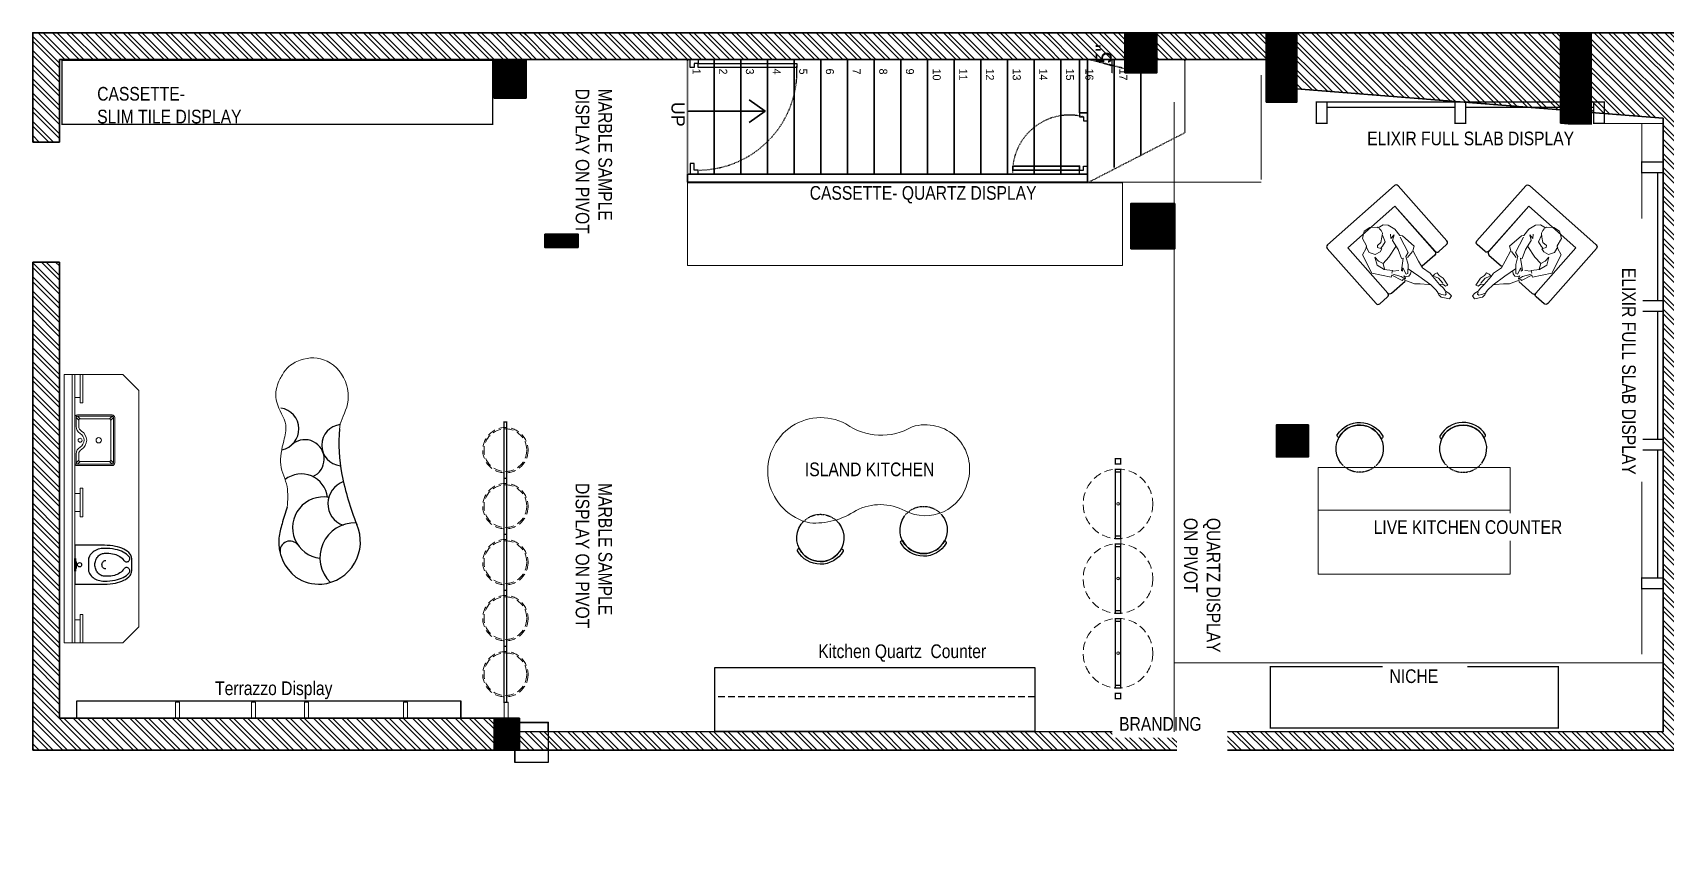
# Model space of a CAD drawing. Header units: inches. Extents: x -109431 to 29005, y -34715 to -1756.
# Drawn here: x -54843 to -54230, y -11652 to -11342 of the extents above; entities that cross this region are included whole.
import ezdxf

# ---------------------------------------------------------------- set-up
doc = ezdxf.new("R2010")
doc.units = ezdxf.units.IN
doc.header["$LTSCALE"] = 0.05
doc.header["$MEASUREMENT"] = 0
doc.header["$PDMODE"] = 3
doc.header["$PDSIZE"] = -4
for name, pattern in [('A2-XREF-115_FURN$0$HIDDEN', [0.375, 0.25, -0.125]), ('ACAD_ISO03W100', [30, 12, -18]), ('DASHED2', [0.375, 0.25, -0.125])]:
    doc.linetypes.add(name, pattern=pattern)
doc.layers.get('Defpoints').update_dxf_attribs({"linetype": 'DASHED2'})
for name, color, linetype, lineweight in [('A-PEOPLE', 12, 'Continuous', 20), ('FURNITURE', 1, 'Continuous', 18), ('hatch', 7, 'Continuous', 25), ('WALL', 7, 'Continuous', 35)]:
    doc.layers.add(name, color=color, linetype=linetype, lineweight=lineweight)
for name, color, linetype in [('Column', 6, 'Continuous'), ('Dim', 4, 'Continuous'), ('Door', 3, 'Continuous'), ('Furniture text & dimension', 7, 'Continuous'), ('T-furniture', 7, 'Continuous'), ('text', 4, 'Continuous')]:
    doc.layers.add(name, color=color, linetype=linetype)
doc.styles.add('4MMOF3-8', font='ARIALN.TTF', dxfattribs={"height": 5.12})
doc.styles.get("Standard").update_dxf_attribs({"font": 'stylu.ttf', "height": 6})
doc.dimstyles.new('STANDARD$0', dxfattribs={"dimscale": 0, "dimtxt": 4, "dimasz": 0.5, "dimexe": 0, "dimexo": 0, "dimgap": 0, "dimtad": 0, "dimzin": 0, "dimdsep": 46, "dimlunit": 4, "dimtxsty": 'Standard', "dimblk": 'ARCHTICK', "dimcen": 0.09375, "dimclrd": 256, "dimclre": 8, "dimclrt": 7, "dimadec": 0, "dimazin": 0, "dimtfac": 1, "dimtofl": 0, "dimtmove": 1, "dimatfit": 3, "dimldrblk": 'OBLIQUE', "dimfxl": 0.1875, "dimtolj": 1, "dimtzin": 0, "dimlwd": -1, "dimlwe": -1, "dimarcsym": 0})
pattern_1 = [(315, (-50452.6624, 72921.7834), (2.65165043, 2.65165043), []), (315, (-50452.6624, 72920.0157), (2.65165043, 2.65165043), [])]
pattern_2 = [(315, (-50452.66244, 72921.78345), (0.08838834765, 0.08838834765), [])]

# ---------------------------------------------------------------- blocks, each defined once
blk = doc.blocks.new('_ArchTick')
at = {"color": 0, "const_width": 0.15}
blk.add_lwpolyline([(-0.5, -0.5), (0.5, 0.5)], dxfattribs=at)
blk = doc.blocks.new('*D279')
at = {"layer": 'Defpoints', "color": 0, "ltscale": 0.25, "transparency": 16777216}
for p in [(-54438.52, -11351.52), (-54433.71, -11351.52), (-54433.71, -11356.52)]:
    blk.add_point(p, dxfattribs=at)
at = {"layer": 'Dim', "linetype": 'ACAD_ISO03W100', "ltscale": 0.25, "transparency": 16777216}
for p, q in [((-54438.52, -11354.02), (-54441.65, -11353.08)), ((-54438.52, -11356.52), (-54438.52, -11351.52))]:
    blk.add_line(p, q, dxfattribs=at)
at = {"layer": 'Dim', "color": 8, "linetype": 'ACAD_ISO03W100', "ltscale": 0.25, "transparency": 16777216}
for p, q in [((-54438.33, -11351.52), (-54438.52, -11351.52)), ((-54438.33, -11356.52), (-54438.52, -11356.52))]:
    blk.add_line(p, q, dxfattribs=at)
at = {"layer": 'Dim', "ltscale": 0.25, "transparency": 16777216, "xscale": 0.5, "yscale": 0.5, "zscale": 0.5}
for p, rotation in [((-54438.52, -11351.52), 90), ((-54438.52, -11356.52), 270)]:
    blk.add_blockref('_ArchTick', p, dxfattribs=dict(at, rotation=rotation))
at = {"layer": 'Dim', "color": 7, "ltscale": 0.25, "transparency": 16777216, "insert": (-54441.65, -11349.47), "char_height": 6, "attachment_point": 5, "rotation": 90}
blk.add_mtext('\\A1;5"', dxfattribs=at)
blk = doc.blocks.new('_OBLIQUE')
at = {"color": 0, "linetype": 'ByBlock'}
blk.add_line((-0.5, -0.5), (0.5, 0.5), dxfattribs=at)
blk = doc.blocks.new('A$7E7C19E2B201E1')
at = {"color": 11}
blk.add_lwpolyline([(-219, -370, 0.428876), (-236, -397, 0.57735), (245, -381, 0.536088), (227, -355, -0.615882)], format="xyb", close=True, dxfattribs=at)
at = {"color": 6}
blk.add_arc((0, -250), 250, 142.6792, 37.3208, dxfattribs=at)
at = {"color": 1, "linetype": 'ACAD_ISO03W100', "ltscale": 3}
blk.add_arc((0, -250), 250, 37.3028, 142.6972, dxfattribs=at)
blk = doc.blocks.new('A$C9f012d1b')
at = {"layer": 'A-PEOPLE', "color": 1, "lineweight": 0}
blk.add_lwpolyline([(736, 178), (755, 204), (786, 212), (795, 233), (715, 244), (669, 233), (639, 235), (631, 208), (637, 180), (597, 183), (509, 162), (437, 176), (326, 204), (305, 239), (156, 220), (137, 204), (59, 210), (-10, 187), (-44, 153), (-53, 99), (-65, 96), (-111, 42), (-120, -21), (-78, -82), (0, -99), (15, -116), (40, -183), (227, -232), (378, -120), (370, -103), (473, -63), (471, -51), (572, 4), (610, 46), (667, 101), (683, 113), (755, 119), (784, 115), (805, 109), (837, 111), (900, 159), (892, 191), (858, 191), (822, 178), (786, 183)], close=True, dxfattribs=at)
for points in [[(69, 145), (101, 122), (95, 168), (126, 122), (225, 105), (313, 71), (318, 86), (395, -5), (408, -2), (387, 23), (452, 6), (458, 23), (395, 80), (326, 115), (309, 157), (151, 197)], [(330, 193), (343, 120)], [(637, 180), (736, 178)], [(646, 193), (686, 210), (749, 210)], [(829, 174), (847, 164), (847, 151), (824, 132), (784, 111)], [(4, -108), (65, -120), (116, -91), (128, -40), (118, -7), (80, -30), (67, -19), (67, 25), (36, 65), (11, 94), (-19, 103), (-44, 101)], [(25, 82), (90, 61), (105, 14), (107, -11)], [(189, 107), (221, -11), (229, -91), (185, -110), (132, -110), (204, -145), (282, -122), (339, -68), (355, -91)], [(465, 56), (477, 40), (484, 12), (467, -9), (450, -21), (477, -26), (482, -34), (437, -45), (368, -91)], [(427, 54), (547, 82), (683, 113)], [(229, -91), (280, -118)], [(345, -74), (381, -23)]]:
    blk.add_lwpolyline(points, dxfattribs=at)
blk = doc.blocks.new('HINDWARE VASCA BASIN')
at = {"ltscale": 10}
for points in [[(-8.5, -15), (8.5, -15, 0.414214), (9.5, -14), (9.5, -1, 0.414214), (8.5, 0), (-8.5, 0, 0.414214), (-9.5, -1), (-9.5, -14, 0.414214)], [(5.11, -0.5), (8.5, -0.5, -0.414214), (9, -1), (9, -14, -0.414214), (8.5, -14.5), (-8.5, -14.5, -0.414214), (-9, -14), (-9, -1, -0.414214), (-8.5, -0.5), (-5.11, -0.5, -0.233404), (-2.57, -2.05, 0.262849), (0, -3.5, 0.262849), (2.57, -2.05, -0.233404)]]:
    blk.add_lwpolyline(points, format="xyb", close=True, dxfattribs=at)
at = {"color": 9, "ltscale": 10}
for points in [[(-9, -1), (-8, -2)], [(-8.5, -0.5), (-7.5, -1.5)], [(8.5, -0.5), (7.5, -1.5)], [(9, -1), (8, -2)], [(-9, -14), (-8, -13)], [(-8.5, -14.5), (-7.5, -13.5)], [(8.5, -14.5), (7.5, -13.5)], [(9, -14), (8, -13)]]:
    blk.add_lwpolyline(points, dxfattribs=at)
blk.add_lwpolyline([(5.15, -1.5), (7.5, -1.5, -0.414214), (8, -2), (8, -13, -0.414214), (7.5, -13.5), (-7.5, -13.5, -0.414214), (-8, -13), (-8, -2, -0.414214), (-7.5, -1.5), (-5.15, -1.5, -0.227834), (-3.42, -2.58, 0.262027), (0, -4.5, 0.262027), (3.42, -2.58, -0.227834)], format="xyb", close=True, dxfattribs=at)
at = {"ltscale": 10}
for centre, radius in [((0, -2.05), 0.75), ((0, -9), 1)]:
    blk.add_circle(centre, radius, dxfattribs=at)
blk = doc.blocks.new('A$C26633AF0')
at = {"layer": 'T-furniture', "color": 11}
blk.add_lwpolyline([(0, 10.5, 0.049648), (0.42, 6.25, 0.06346), (1.49, 3.08, 0.103485), (3.38, 0.63, 0.178458), (5.1, 0), (9.9, 0, 0.178458), (11.62, 0.63, 0.103485), (13.51, 3.08, 0.06346), (14.58, 6.25, 0.049648), (15, 10.5), (15, 22), (0, 22)], format="xyb", close=True, dxfattribs=at)
at = {"layer": 'T-furniture', "color": 1, "ltscale": 2}
for points in [[(5.08, 21.72), (5.08, 22), (9.92, 22), (9.92, 21.72)], [(6.09, 21.44), (6.09, 21.71), (8.68, 21.71), (8.68, 21.44)]]:
    blk.add_lwpolyline(points, close=True, dxfattribs=at)
at = {"layer": 'T-furniture', "color": 1}
blk.add_lwpolyline([(10.58, 0.94, 0.103485), (12.37, 3.25, 0.06346), (13.41, 6.33, 0.049648), (13.82, 10.5, 0.075858), (13.45, 12.95, 0.086069), (12.45, 14.9, 0.105985), (10.85, 16.27, 0.126201), (9.13, 16.72), (5.87, 16.72, 0.126201), (4.15, 16.27, 0.105985), (2.55, 14.9, 0.086069), (1.55, 12.95, 0.075858), (1.18, 10.5, 0.049648), (1.59, 6.33, 0.06346), (2.63, 3.25, 0.103485), (4.42, 0.94, 0.097511), (4.88, 0.75, 0.09808), (5.38, 0.75, 0.098895), (5.84, 0.93, 0.099479), (6.19, 1.28, 0.099479), (6.37, 1.73, 0.098895), (6.37, 2.23, 0.09808), (6.18, 2.69, 0.097511), (5.83, 3.04, -0.102445), (4.35, 4.55, -0.077884), (3.41, 6.69, -0.065096), (3.05, 9.46, -0.024284), (3.1, 10.5, -0.115331), (3.42, 11.88, -0.103946), (4.39, 13.11, -0.091071), (5.78, 13.9, -0.083675), (7.5, 14.19, -0.083675), (9.22, 13.9, -0.091071), (10.61, 13.11, -0.103946), (11.58, 11.88, -0.115331), (11.9, 10.5, -0.024284), (11.95, 9.46, -0.065096), (11.59, 6.69, -0.077884), (10.65, 4.55, -0.102445), (9.17, 3.04, 0.097511), (8.82, 2.69, 0.09808), (8.63, 2.23, 0.098895), (8.63, 1.73, 0.099479), (8.81, 1.28, 0.099479), (9.16, 0.93, 0.098895), (9.62, 0.75, 0.09808), (10.12, 0.75, 0.097511)], format="xyb", close=True, dxfattribs=at)
blk.add_lwpolyline([(5.87, 10.04, -0.111064), (5.99, 10.58, -0.102841), (6.35, 11.05, -0.093011), (6.87, 11.35, -0.087082), (7.5, 11.47, -0.087082), (8.13, 11.35, -0.093011), (8.65, 11.05, -0.102841), (9.01, 10.58, -0.111064), (9.13, 10.04, -0.111064)], format="xyb", dxfattribs=at)
blk.add_circle((7.5, 20.12), 0.816, dxfattribs=at)
at = {"layer": 'T-furniture', "color": 1, "ltscale": 2}
blk.add_arc((7.39, 24.57), 3.39, 247.52123, 292.47877, dxfattribs=at)
blk = doc.blocks.new('tbz')
at = {"layer": 'FURNITURE', "ltscale": 50}
for p, q in [((13360.33, -28365.19), (13360.33, -28346.19)), ((13460.96, -28347.19), (13360.33, -28347.19)), ((13360.33, -28347.19), (13360.33, -28349.19)), ((13360.33, -28349.19), (13370.99, -28349.19)), ((13370.99, -28350.19), (13360.33, -28350.19)), ((13368.99, -28349.19), (13368.99, -28347.19)), ((13370.99, -28350.19), (13370.99, -28349.19)), ((13402.99, -28350.19), (13402.99, -28349.19)), ((13402.99, -28349.19), (13413.67, -28349.19)), ((13413.67, -28350.19), (13402.99, -28350.19)), ((13404.99, -28349.19), (13404.99, -28347.19)), ((13451.67, -28347.19), (13411.67, -28347.19)), ((13411.67, -28349.19), (13411.67, -28347.19)), ((13413.67, -28350.19), (13413.67, -28349.19)), ((13450.3, -28350.19), (13450.3, -28349.19)), ((13460.96, -28349.19), (13450.3, -28349.19)), ((13450.3, -28350.19), (13460.96, -28350.19)), ((13452.3, -28349.19), (13452.3, -28347.19)), ((13460.96, -28346.19), (13460.96, -28365.19)), ((13366.33, -28371.19), (13360.33, -28365.19)), ((13454.96, -28371.19), (13460.96, -28365.19)), ((13454.96, -28371.19), (13366.33, -28371.19)), ((13454.96, -28371.19), (13366.33, -28371.19))]:
    blk.add_line(p, q, dxfattribs=at)
for points in [[(13456.33, -28343.19), (13360.33, -28343.19)], [(13460.96, -28346.19), (13360.33, -28346.19)]]:
    blk.add_lwpolyline(points, dxfattribs=at)
blk.add_lwpolyline([(13460.96, -28343.19), (13360.33, -28343.19), (13360.33, -28346.19), (13460.96, -28346.19)], close=True, dxfattribs=at)
at = {"layer": 'FURNITURE', "ltscale": 50, "xscale": -1}
blk.add_blockref('HINDWARE VASCA BASIN', (13384.99, -28347.19), dxfattribs=at)
at = {"layer": 'FURNITURE', "ltscale": 50, "xscale": -0.9718137791682759, "yscale": 0.9718137791682759, "zscale": 0.9718137791682759}
blk.add_blockref('A$C26633AF0', (13438.95, -28368.57), dxfattribs=at)

msp = doc.modelspace()

# ---------------------------------------------------------------- hatches: boundary and pattern name
at = {"layer": 'Column', "ltscale": 0.25}
h = msp.add_hatch(dxfattribs=at)
h.set_pattern_fill('ANSI31', color=1, angle=270)
h.set_pattern_definition(pattern_2)
h.paths.add_polyline_path([(-54421.71491, -11356.5168), (-54421.71491, -11341.5168), (-54433.71491, -11341.5168), (-54433.71491, -11356.5168)])
h = msp.add_hatch(dxfattribs=at)
h.set_pattern_fill('ANSI31', color=1, angle=270)
h.set_pattern_definition(pattern_2)
h.paths.add_polyline_path([(-54369.21491, -11367.5168), (-54369.21491, -11341.5168), (-54380.71491, -11341.5168), (-54380.71491, -11367.5168)])
h = msp.add_hatch(dxfattribs=at)
h.set_pattern_fill('ANSI31', color=1, angle=270)
h.set_pattern_definition(pattern_2)
h.paths.add_polyline_path([(-54258.91861, -11376.40283), (-54258.91861, -11341.5168), (-54270.41861, -11341.5168), (-54270.41861, -11375.47633)])
at = {"layer": 'Column', "ltscale": 0.25, "true_color": 0xf8991e}
h = msp.add_hatch(dxfattribs=at)
h.set_pattern_fill('ANSI31', color=30, angle=270)
h.set_pattern_definition(pattern_2)
h.paths.add_polyline_path([(-54658.21491, -11366.0168), (-54658.21491, -11351.5168), (-54670.21491, -11351.5168), (-54670.21491, -11366.0168)])
h = msp.add_hatch(dxfattribs=at)
h.set_pattern_fill('ANSI31', color=30, angle=270)
h.set_pattern_definition(pattern_2)
h.paths.add_polyline_path([(-54417.71494, -11422.5168), (-54417.71491, -11415.5168), (-54431.46491, -11415.5168), (-54431.46491, -11422.5168)])
h.paths.add_polyline_path([(-54414.96491, -11422.5168), (-54414.96491, -11415.5168), (-54417.71491, -11415.5168), (-54417.71494, -11422.5168)])
h.paths.add_polyline_path([(-54417.71491, -11415.5168), (-54414.96491, -11415.5168), (-54414.96491, -11405.5168), (-54431.46491, -11405.5168), (-54431.46491, -11415.5168)])
h = msp.add_hatch(dxfattribs=at)
h.set_pattern_fill('ANSI31', color=30, angle=270)
h.set_pattern_definition(pattern_2)
h.paths.add_polyline_path([(-54638.71491, -11422.0168), (-54638.71491, -11417.0168), (-54651.21491, -11417.0168), (-54651.21491, -11422.0168)])
at = {"layer": 'Column', "ltscale": 0.25}
h = msp.add_hatch(dxfattribs=at)
h.set_pattern_fill('ANSI31', color=1, angle=270)
h.set_pattern_definition(pattern_2)
h.paths.add_polyline_path([(-54369.21813, -11500.57809), (-54369.21813, -11488.57809), (-54376.91861, -11488.57809), (-54376.91861, -11500.57809)])
h.paths.add_polyline_path([(-54364.91861, -11500.57809), (-54364.91861, -11489.57809), (-54369.21813, -11489.57809), (-54369.21813, -11500.57809)])
h.paths.add_polyline_path([(-54364.91861, -11489.57809), (-54364.91861, -11488.57809), (-54369.21813, -11488.57809), (-54369.21813, -11489.57809)])
h = msp.add_hatch(dxfattribs=at)
h.set_pattern_fill('ANSI31', color=1, angle=270)
h.set_pattern_definition(pattern_2)
h.paths.add_polyline_path([(-54660.71534, -11610.5168), (-54660.71534, -11598.5168), (-54670.24885, -11598.5168), (-54670.24885, -11610.5168)])
at = {"layer": 'hatch', "ltscale": 0.25}
h = msp.add_hatch(dxfattribs=at)
h.set_pattern_fill('ANSI32', color=8, scale=10, angle=270)
h.set_pattern_definition(pattern_1)
h.paths.add_polyline_path([(-54670.21491, -11351.5168), (-54670.21491, -11341.5168), (-54843.21491, -11341.5168), (-54843.21491, -11382.5168), (-54833.21491, -11382.5168), (-54833.21491, -11351.5168)])
h = msp.add_hatch(dxfattribs=at)
h.set_pattern_fill('ANSI32', color=8, scale=10, angle=270)
h.set_pattern_definition(pattern_1)
h.paths.add_polyline_path([(-54658.21491, -11351.5168), (-54658.21491, -11341.5168), (-54670.21491, -11341.5168), (-54670.21491, -11351.5168)])
h = msp.add_hatch(dxfattribs=at)
h.set_pattern_fill('ANSI32', color=8, scale=10, angle=270)
h.set_pattern_definition(pattern_1)
h.paths.add_polyline_path([(-54231.91861, -11373.57809), (-54231.91861, -11603.57809), (-54660.71534, -11603.5168), (-54660.71534, -11610.5168), (-54221.91861, -11610.5168), (-54221.91861, -11341.5168), (-54404.69615, -11341.5168), (-54404.69615, -11351.5168), (-54380.71491, -11351.5168), (-54369.21491, -11351.5168), (-54369.21491, -11362.5168), (-54270.41861, -11370.47633), (-54258.91861, -11371.40283)])
h.paths.add_polyline_path([(-54259.33305, -11370.37213), (-54259.33305, -11377.46354), (-54251.09022, -11377.46354), (-54251.09022, -11370.37213)], flags=24)
h = msp.add_hatch(dxfattribs=at)
h.set_pattern_fill('ANSI32', color=8, scale=10, angle=270)
h.set_pattern_definition(pattern_1)
h.paths.add_polyline_path([(-54462.00485, -11351.5168), (-54462.00485, -11341.5168), (-54597.71491, -11341.5168), (-54639.21491, -11341.5168), (-54658.21491, -11341.5168), (-54658.21491, -11351.5168), (-54639.21491, -11351.5168), (-54597.71491, -11351.5168)])
h = msp.add_hatch(dxfattribs=at)
h.set_pattern_fill('ANSI32', color=8, scale=10, angle=270)
h.set_pattern_definition(pattern_1)
h.paths.add_polyline_path([(-54421.71491, -11356.5168), (-54421.71491, -11351.5168), (-54404.69615, -11351.5168), (-54404.69615, -11341.5168), (-54462.00485, -11341.5168), (-54462.00485, -11351.5168), (-54447.71491, -11351.5168), (-54433.71491, -11351.5168), (-54433.71491, -11356.5168)])
h = msp.add_hatch(dxfattribs=at)
h.set_pattern_fill('ANSI32', color=8, scale=10, angle=270)
h.set_pattern_definition(pattern_1)
h.paths.add_polyline_path([(-54670.24885, -11610.5168), (-54670.24885, -11598.5168), (-54833.21491, -11598.5168), (-54833.21491, -11427.5168), (-54843.21491, -11427.5168), (-54843.21491, -11610.5168)])

# ---------------------------------------------------------------- linework, layer by layer
at = {"color": 11}
for points in [[(-54357.82826, -11422.43748), (-54339.55295, -11443.06541, 0.414213562), (-54338.16355, -11443.14943), (-54335.21671, -11440.53867, 0.414213562), (-54335.13268, -11439.14927), (-54350.14455, -11422.2049), (-54332.44889, -11406.52743), (-54317.43703, -11423.47181, 0.414213562), (-54316.04763, -11423.55583), (-54313.10078, -11420.94507, 0.414213562), (-54313.01676, -11419.55567), (-54331.29207, -11398.92774, 0.414213562), (-54332.68147, -11398.84372), (-54357.74424, -11421.04807, 0.414213562)], [(-54256.91279, -11422.43748), (-54275.1881, -11443.06541, -0.414213562), (-54276.5775, -11443.14943), (-54279.52435, -11440.53867, -0.414213562), (-54279.60837, -11439.14927), (-54264.59651, -11422.2049), (-54282.29216, -11406.52743), (-54297.30402, -11423.47181, -0.414213562), (-54298.69343, -11423.55583), (-54301.64027, -11420.94507, -0.414213562), (-54301.7243, -11419.55567), (-54283.44899, -11398.92774, -0.414213562), (-54282.05958, -11398.84372), (-54256.99681, -11421.04807, -0.414213562)]]:
    msp.add_lwpolyline(points, format="xyb", close=True, dxfattribs=at)
at = {"color": 6}
for points in [[(-54328.68784, -11434.75442), (-54333.74328, -11439.23329, -0.414213562), (-54335.13268, -11439.14927), (-54350.14455, -11422.2049), (-54332.46346, -11406.54035), (-54317.4516, -11423.48472, -0.414213562), (-54317.53562, -11424.87412), (-54322.21324, -11429.01825)], [(-54286.05321, -11434.75442), (-54280.99777, -11439.23329, 0.414213562), (-54279.60837, -11439.14927), (-54264.59651, -11422.2049), (-54282.27759, -11406.54035), (-54297.28945, -11423.48472, 0.414213562), (-54297.20543, -11424.87412), (-54292.52781, -11429.01825)]]:
    msp.add_lwpolyline(points, format="xyb", dxfattribs=at)
at = {"color": 244, "lineweight": 30, "ltscale": 50, "true_color": 0x991b1e}
for centre, radius, start, end in [((-54751.35969, -11490.10396), 7.9465, 280.90039772, 81.90428503), ((-54727.1032, -11496.13547), 7.74125, 95.76788184, 264.32778076), ((-54670.09753, -11495.44054), 58.35224, 174.7125367, 191.52986751), ((-54741.17405, -11501.33849), 7.25568, 294.50387223, 127.97352409), ((-54742.50362, -11516.83222), 9.89371, 6.92579636, 128.02881407), ((-54624.1512, -11486.73656), 105.11319, 191.17263727, 201.85793881), ((-54734.23666, -11527.07389), 11.53989, 79.90649738, 263.5789485), ((-54723.83074, -11518.03233), 8.69852, 109.24907711, 249.62967375), ((-54679.289, -11543.53808), 72.66532, 160.57748444, 165.74235117), ((-54721.57791, -11534.85774), 29.60893, 161.86525537, 172.40765028), ((-54722.50466, -11538.28333), 13.02511, 87.54446928, 225.66581787), ((-54736.32969, -11532.32888), 15.98454, 275.45789924, 23.82938787), ((-54734.13815, -11532.38739), 16.8509, 175.09195414, 231.91624339), ((-54746.75445, -11535.82383), 3.73294, 35.29785122, 188.70555626), ((-54735.67657, -11531.95267), 16.31136, 237.11874732, 273.04774605)]:
    msp.add_arc(centre, radius, start, end, dxfattribs=at)
at = {"layer": 'Column', "ltscale": 0.25}
msp.add_lwpolyline([(-54649.91861, -11600.07809), (-54649.91861, -11615.07809), (-54662.41861, -11615.07809), (-54662.41861, -11600.07809)], close=True, dxfattribs=at)
at = {"layer": 'Door', "ltscale": 0.25}
for points in [[(-54596.70642, -11354.5168), (-54596.70642, -11351.5168), (-54593.70642, -11351.5168), (-54593.70642, -11353.0168), (-54595.20642, -11353.0168), (-54595.20642, -11354.5168)], [(-54556.70642, -11353.0168), (-54556.70642, -11354.5168), (-54593.70642, -11354.5168), (-54593.70642, -11353.0168)], [(-54447.71491, -11374.5168), (-54447.71491, -11371.5168), (-54450.71491, -11371.5168), (-54450.71491, -11373.0168), (-54449.21491, -11373.0168), (-54449.21491, -11374.5168)], [(-54596.70642, -11390.5168), (-54596.70642, -11394.5168), (-54593.70642, -11394.5168), (-54593.70642, -11393.0168), (-54595.20642, -11393.0168), (-54595.20642, -11390.5168)], [(-54447.71491, -11391.5168), (-54447.71491, -11394.5168), (-54450.71491, -11394.5168), (-54450.71491, -11393.0168), (-54449.21491, -11393.0168), (-54449.21491, -11391.5168)]]:
    msp.add_lwpolyline(points, close=True, dxfattribs=at)
at = {"layer": 'Door', "linetype": 'ACAD_ISO03W100', "ltscale": 0.25}
for centre, radius, start, end in [((-54593.76564, -11355.90933), 37.10751, 270.09143649, 2.92343502), ((-54454.49843, -11393.72667), 21.33126, 75.65918756, 182.12277669)]:
    msp.add_arc(centre, radius, start, end, dxfattribs=at)
at = {"layer": 'FURNITURE', "ltscale": 50}
for p, q in [((-54382.63642, -11357.48947), (-54382.63642, -11396.55075)), ((-54239.91861, -11574.52286), (-54239.91861, -11375.49553)), ((-54447.21491, -11397.5168), (-54382.63642, -11397.5168)), ((-54289.23872, -11504.52286), (-54361.23872, -11504.52286)), ((-54361.23872, -11504.52286), (-54361.23872, -11520.52286)), ((-54289.23872, -11520.52286), (-54289.23872, -11504.52286)), ((-54361.23872, -11544.52286), (-54361.23872, -11520.52286)), ((-54361.23872, -11520.52286), (-54289.23872, -11520.52286)), ((-54289.23872, -11520.52286), (-54289.23872, -11544.52286)), ((-54435.29845, -11531.14746), (-54435.29845, -11533.14746)), ((-54289.23872, -11544.52286), (-54361.23872, -11544.52286)), ((-54239.91861, -11554.99553), (-54239.91861, -11564.49553))]:
    msp.add_line(p, q, dxfattribs=at)
at = {"layer": 'FURNITURE', "ltscale": 50, "const_width": 0.5}
for points in [[(-54670.72247, -11351.86171), (-54832.28306, -11351.86171), (-54832.28306, -11375.86171), (-54670.72247, -11375.86171)], [(-54666.48117, -11487.5168), (-54666.48117, -11508.5168), (-54665.48117, -11508.5168), (-54665.48117, -11487.5168)], [(-54666.48117, -11508.5168), (-54666.48117, -11529.5168), (-54665.48117, -11529.5168), (-54665.48117, -11508.5168)], [(-54435.29845, -11506.14746), (-54435.29845, -11530.14746), (-54437.29845, -11530.14746), (-54437.29845, -11506.14746)], [(-54666.48117, -11550.5168), (-54666.48117, -11529.5168), (-54665.48117, -11529.5168), (-54665.48117, -11550.5168)], [(-54435.29845, -11534.14746), (-54435.29845, -11558.14746), (-54437.29845, -11558.14746), (-54437.29845, -11534.14746)], [(-54666.48117, -11571.5168), (-54666.48117, -11550.5168), (-54665.48117, -11550.5168), (-54665.48117, -11571.5168)], [(-54435.29845, -11586.14746), (-54435.29845, -11562.14746), (-54437.29845, -11562.14746), (-54437.29845, -11586.14746)], [(-54666.48117, -11592.5168), (-54666.48117, -11571.5168), (-54665.48117, -11571.5168), (-54665.48117, -11592.5168)], [(-54271.20099, -11602.20419), (-54379.20099, -11602.20419), (-54379.20099, -11579.20419), (-54271.20099, -11579.20419)]]:
    msp.add_lwpolyline(points, close=True, dxfattribs=at)
for points in [[(-54357.91861, -11367.49553), (-54361.91861, -11367.49553), (-54361.91861, -11375.49553), (-54357.91861, -11375.49553), (-54357.91861, -11367.49553)], [(-54309.91861, -11367.49553), (-54357.91861, -11367.49553), (-54357.91861, -11369.49553), (-54309.91861, -11369.49553), (-54309.91861, -11367.49553)], [(-54305.91861, -11367.49553), (-54309.91861, -11367.49553), (-54309.91861, -11375.49553), (-54305.91861, -11375.49553), (-54305.91861, -11367.49553)], [(-54309.91861, -11367.49553), (-54305.91861, -11367.49553), (-54305.91861, -11375.49553), (-54309.91861, -11375.49553), (-54309.91861, -11367.49553)], [(-54257.91861, -11367.49553), (-54305.91861, -11367.49553), (-54305.91861, -11369.49553), (-54257.91861, -11369.49553), (-54257.91861, -11367.49553)], [(-54257.91861, -11367.49553), (-54253.91861, -11367.49553), (-54253.91861, -11375.49553), (-54257.91861, -11375.49553), (-54257.91861, -11367.49553)], [(-54231.91861, -11393.99553), (-54231.91861, -11389.99553), (-54239.91861, -11389.99553), (-54239.91861, -11393.99553), (-54231.91861, -11393.99553)], [(-54231.91861, -11441.99553), (-54231.91861, -11393.99553), (-54233.91861, -11393.99553), (-54233.91861, -11441.99553), (-54231.91861, -11441.99553)], [(-54231.91861, -11445.99553), (-54231.91861, -11441.99553), (-54239.91861, -11441.99553), (-54239.91861, -11445.99553), (-54231.91861, -11445.99553)], [(-54231.91861, -11493.99553), (-54231.91861, -11445.99553), (-54233.91861, -11445.99553), (-54233.91861, -11493.99553), (-54231.91861, -11493.99553)], [(-54231.91861, -11497.99553), (-54231.91861, -11493.99553), (-54239.91861, -11493.99553), (-54239.91861, -11497.99553), (-54231.91861, -11497.99553)], [(-54435.29845, -11501.14746), (-54435.29845, -11503.14746), (-54437.29845, -11503.14746), (-54437.29845, -11501.14746), (-54435.29845, -11501.14746)], [(-54231.91861, -11545.99553), (-54231.91861, -11497.99553), (-54233.91861, -11497.99553), (-54233.91861, -11545.99553), (-54231.91861, -11545.99553)], [(-54435.29845, -11506.14746), (-54435.29845, -11505.14746), (-54437.29845, -11505.14746), (-54437.29845, -11506.14746), (-54435.29845, -11506.14746)], [(-54435.29845, -11530.14746), (-54435.29845, -11531.14746), (-54437.29845, -11531.14746), (-54437.29845, -11530.14746), (-54435.29845, -11530.14746)], [(-54435.29845, -11534.14746), (-54435.29845, -11533.14746), (-54437.29845, -11533.14746), (-54437.29845, -11534.14746), (-54435.29845, -11534.14746)], [(-54231.91861, -11545.99553), (-54231.91861, -11549.99553), (-54239.91861, -11549.99553), (-54239.91861, -11545.99553), (-54231.91861, -11545.99553)], [(-54435.29845, -11558.14746), (-54435.29845, -11559.14746), (-54437.29845, -11559.14746), (-54437.29845, -11558.14746), (-54435.29845, -11558.14746)], [(-54435.29845, -11562.14746), (-54435.29845, -11561.14746), (-54437.29845, -11561.14746), (-54437.29845, -11562.14746), (-54435.29845, -11562.14746)], [(-54435.29845, -11586.14746), (-54435.29845, -11587.14746), (-54437.29845, -11587.14746), (-54437.29845, -11586.14746), (-54435.29845, -11586.14746)], [(-54435.29845, -11591.14746), (-54435.29845, -11589.14746), (-54437.29845, -11589.14746), (-54437.29845, -11591.14746), (-54435.29845, -11591.14746)]]:
    msp.add_lwpolyline(points, dxfattribs=at)
at = {"layer": 'FURNITURE', "ltscale": 50}
for points in [[(-54597.65846, -11397.84907), (-54434.65846, -11397.84907), (-54434.65846, -11428.84907), (-54597.65846, -11428.84907)], [(-54682.82515, -11598.5168), (-54682.82515, -11592.1302), (-54826.82515, -11592.1302), (-54826.82515, -11598.5168)], [(-54788.20784, -11592.5168), (-54788.20784, -11598.5168), (-54789.70784, -11598.5168), (-54789.70784, -11592.5168)], [(-54759.70784, -11592.5168), (-54759.70784, -11598.5168), (-54761.20784, -11598.5168), (-54761.20784, -11592.5168)], [(-54739.82515, -11592.5168), (-54739.82515, -11598.5168), (-54741.32515, -11598.5168), (-54741.32515, -11592.5168)], [(-54702.70784, -11592.5168), (-54702.70784, -11598.5168), (-54704.20784, -11598.5168), (-54704.20784, -11592.5168)], [(-54664.98117, -11592.5168), (-54664.98117, -11598.5168), (-54666.48117, -11598.5168), (-54666.48117, -11592.5168)]]:
    msp.add_lwpolyline(points, close=True, dxfattribs=at)
at = {"layer": 'FURNITURE', "color": 252, "linetype": 'A2-XREF-115_FURN$0$HIDDEN', "ltscale": 250, "true_color": 0x939598}
for centre, radius in [((-54665.98117, -11498.0168), 8.5), ((-54665.98117, -11498.0168), 8), ((-54436.29845, -11518.14746), 13.0384), ((-54665.98117, -11519.0168), 8.5), ((-54665.98117, -11519.0168), 8), ((-54665.98117, -11540.0168), 8.5), ((-54665.98117, -11540.0168), 8), ((-54436.29845, -11546.14746), 13.0384), ((-54665.98117, -11561.0168), 8.5), ((-54665.98117, -11561.0168), 8), ((-54436.29845, -11574.14746), 13.0384), ((-54665.98117, -11582.0168), 8.5), ((-54665.98117, -11582.0168), 8)]:
    msp.add_circle(centre, radius, dxfattribs=at)
at = {"layer": 'FURNITURE', "ltscale": 50}
for centre in [(-54436.29845, -11518.14746), (-54436.29845, -11546.14746), (-54436.29845, -11574.14746)]:
    msp.add_circle(centre, 0.5, dxfattribs=at)
for centre, radius, start, end in [((-54547.66406, -11505.7773), 19.96251, 62.0016632, 257.7526118), ((-54525.02354, -11469.75105), 22.68561, 234.20284468, 300.65451919), ((-54508.46824, -11505.0306), 16.53465, 342.5386809, 107.56085066), ((-54508.60462, -11506.25366), 16.34244, 242.68511671, 346.77644014), ((-54550.02225, -11497.60688), 27.74214, 266.12147089, 303.99861234), ((-54525.4674, -11538.36027), 19.92378, 61.96774634, 116.99031906)]:
    msp.add_arc(centre, radius, start, end, dxfattribs=at)
msp.add_open_spline([(-54748.99416, -11468.81777), (-54747.30677, -11466.50934), (-54742.56232, -11463.31336), (-54733.08299, -11462.8433), (-54725.81814, -11470.00389), (-54724.04272, -11481.09118), (-54727.71939, -11486.35721), (-54728.04307, -11489.08126), (-54728.20148, -11490.06322)], degree=3, knots=[0, 0, 0, 0, 4.727627445, 14.588807337, 26.149199983, 32.71573748, 43.306286294, 45.304901276, 45.304901276, 45.304901276, 45.304901276], dxfattribs=at)
for points in [[(-54749.05691, -11494.53718), (-54748.35158, -11488.56578), (-54751.71567, -11480.043), (-54751.17311, -11472.7145), (-54748.99416, -11468.81777)], [(-54747.81908, -11519.37456), (-54747.86328, -11511.69145), (-54750.1965, -11503.54839), (-54749.05691, -11494.53718)]]:
    msp.add_spline(points, degree=3, dxfattribs=at)
at = {"layer": 'Furniture text & dimension', "linetype": 'A2-XREF-115_FURN$0$HIDDEN', "ltscale": 200}
msp.add_line((-54467.51649, -11590.54441), (-54587.51649, -11590.54441), dxfattribs=at)
at = {"layer": 'Furniture text & dimension', "ltscale": 50}
for points in [[(-54587.51649, -11579.54441), (-54467.51649, -11579.54441), (-54467.51649, -11603.54441), (-54587.51649, -11603.54441)], [(-54682.57515, -11592.1302), (-54826.82515, -11592.1302), (-54826.82515, -11598.5168), (-54682.57515, -11598.5168)]]:
    msp.add_lwpolyline(points, close=True, dxfattribs=at)
at = {"layer": 'WALL', "ltscale": 0.25}
for p, q in [((-54833.21491, -11427.5168), (-54833.21491, -11598.5168)), ((-54833.21491, -11598.5168), (-54667.21491, -11598.5168)), ((-54667.21491, -11598.5168), (-54660.71491, -11598.5168)), ((-54660.71491, -11598.5168), (-54660.71491, -11603.5168)), ((-54660.71491, -11603.5168), (-54231.91861, -11603.57809)), ((-54843.21491, -11610.5168), (-54221.91861, -11610.5168))]:
    msp.add_line(p, q, dxfattribs=at)
for points in [[(-54843.21491, -11382.5168), (-54843.21491, -11341.5168), (-54658.21491, -11341.5168)], [(-54658.21491, -11341.5168), (-54639.21491, -11341.5168), (-54597.71491, -11341.5168), (-54221.91861, -11341.5168)], [(-54270.41861, -11341.5168), (-54270.41861, -11375.47633)], [(-54258.91861, -11341.5168), (-54258.91861, -11376.40283)], [(-54833.21491, -11382.5168), (-54833.21491, -11351.5168)], [(-54833.21491, -11351.5168), (-54658.21491, -11351.5168)], [(-54658.21491, -11351.5168), (-54639.21491, -11351.5168), (-54597.71491, -11351.5168), (-54447.71491, -11351.5168)], [(-54447.71491, -11351.5168), (-54433.71491, -11351.5168), (-54433.71491, -11356.5168), (-54421.71491, -11356.5168), (-54421.71491, -11351.5168), (-54380.71491, -11351.5168), (-54380.71491, -11367.5168), (-54369.21491, -11367.5168), (-54369.21491, -11362.5168), (-54369.21491, -11362.5168)], [(-54369.21491, -11362.5168), (-54270.41861, -11370.47633)], [(-54597.71491, -11394.5168), (-54597.71491, -11397.5168), (-54447.71491, -11397.5168), (-54447.71491, -11374.5168)], [(-54258.91861, -11371.40283), (-54231.91861, -11373.57809)], [(-54231.91861, -11603.57809), (-54231.91861, -11373.57809)], [(-54270.41861, -11375.47633), (-54258.91861, -11376.40283)], [(-54843.21491, -11382.5168), (-54833.21491, -11382.5168)], [(-54414.96491, -11405.5168), (-54414.96491, -11422.5168), (-54431.46491, -11422.5168), (-54431.46491, -11405.5168), (-54414.96491, -11405.5168)], [(-54843.21491, -11427.5168), (-54833.21491, -11427.5168)], [(-54843.21491, -11427.5168), (-54843.21491, -11610.5168)], [(-54662.41861, -11600.07809), (-54662.41861, -11615.07809)], [(-54653.91861, -11600.07809), (-54662.41861, -11600.07809)], [(-54649.91861, -11603.57809), (-54649.91861, -11600.07809), (-54653.91861, -11600.07809)]]:
    msp.add_lwpolyline(points, dxfattribs=at)
for points in [[(-54421.71491, -11356.5168), (-54421.71491, -11341.5168), (-54433.71491, -11341.5168), (-54433.71491, -11356.5168)], [(-54369.21491, -11367.5168), (-54369.21491, -11341.5168), (-54380.71491, -11341.5168), (-54380.71491, -11367.5168)], [(-54670.21491, -11351.5168), (-54670.21491, -11366.0168), (-54658.21491, -11366.0168), (-54658.21491, -11351.5168)], [(-54447.71491, -11351.5168), (-54447.71491, -11371.5168), (-54450.71491, -11371.5168), (-54450.71491, -11351.5168)], [(-54450.71491, -11393.0168), (-54475.71491, -11393.0168), (-54475.71491, -11391.5168), (-54450.71491, -11391.5168)], [(-54447.71491, -11397.5168), (-54447.71491, -11394.5168), (-54597.71491, -11394.5168), (-54597.71491, -11397.5168)], [(-54651.21491, -11417.0168), (-54651.21491, -11422.0168), (-54638.71491, -11422.0168), (-54638.71491, -11417.0168)], [(-54364.91861, -11488.57809), (-54364.91861, -11500.57809), (-54376.91861, -11500.57809), (-54376.91861, -11488.57809)], [(-54670.24885, -11598.5168), (-54670.24885, -11610.5168), (-54660.71534, -11610.5168), (-54660.71534, -11598.5168)]]:
    msp.add_lwpolyline(points, close=True, dxfattribs=at)
at = {"layer": 'WALL', "color": 8, "linetype": 'ACAD_ISO03W100', "ltscale": 0.25}
for points in [[(-54433.71491, -11354.97834), (-54447.21491, -11351.5168), (-54597.71491, -11351.5168), (-54597.71491, -11394.5168)], [(-54411.21491, -11351.5168), (-54411.21491, -11379.0168)], [(-54447.21491, -11397.5168), (-54411.21491, -11379.0168)]]:
    msp.add_lwpolyline(points, dxfattribs=at)
at = {"layer": 'WALL', "color": 8, "ltscale": 0.25}
for points in [[(-54587.71491, -11351.5168), (-54587.71491, -11394.5168)], [(-54577.71491, -11351.5168), (-54577.71491, -11394.5168)], [(-54567.71491, -11351.5168), (-54567.71491, -11394.5168)], [(-54557.71491, -11351.5168), (-54557.71491, -11394.5168)], [(-54547.71491, -11351.5168), (-54547.71491, -11394.5168)], [(-54537.71491, -11351.5168), (-54537.71491, -11394.5168)], [(-54527.71491, -11351.5168), (-54527.71491, -11394.5168)], [(-54517.71491, -11351.5168), (-54517.71491, -11394.5168)], [(-54507.71491, -11351.5168), (-54507.71491, -11394.5168)], [(-54497.71491, -11351.5168), (-54497.71491, -11394.5168)], [(-54487.71491, -11351.5168), (-54487.71491, -11394.5168)], [(-54477.71491, -11351.5168), (-54477.71491, -11394.5168)], [(-54467.71491, -11351.5168), (-54467.71491, -11394.5168)], [(-54457.71491, -11351.5168), (-54457.71491, -11394.5168)], [(-54447.71491, -11352.31322), (-54447.71491, -11392.0168)], [(-54437.71491, -11351.5168), (-54437.71491, -11392.0168)], [(-54427.71491, -11356.5168), (-54427.71491, -11387.49597)]]:
    msp.add_lwpolyline(points, dxfattribs=at)

# ---------------------------------------------------------------- block references
at = {"color": 161, "lineweight": -3, "yscale": 0.03937, "zscale": 0.03937}
for p, xscale, rotation in [((-54340.2301, -11418.85647), 0.03937, 311.5393295643889), ((-54274.51095, -11418.85647), -0.03937, 48.46067043561108)]:
    msp.add_blockref('A$C9f012d1b', p, dxfattribs=dict(at, xscale=xscale, rotation=rotation))
at = {"color": 6, "yscale": 0.03543300000000003, "zscale": 0.03543300000000003}
for p, xscale, rotation in [((-54345.69373, -11506.31823), -0.03543300000000003, 180.0630570422049), ((-54306.90901, -11506.31823), 0.03543300000000003, 179.9369429578125), ((-54548.11582, -11522.06913), -0.03543300000000001, 1.509373076335878), ((-54509.42891, -11519.08113), -0.03543300000000001, 1.509373076335878)]:
    msp.add_blockref('A$7E7C19E2B201E1', p, dxfattribs=dict(at, xscale=xscale, rotation=rotation))
at = {"layer": 'Furniture text & dimension', "xscale": -1, "rotation": 90}
msp.add_blockref('tbz', (-83174.66405, 1890.69497), dxfattribs=at)

# ---------------------------------------------------------------- texts
at = {"layer": 'Dim', "ltscale": 0.25, "attachment_point": 1, "rotation": 270}
for s, insert, char_height in [('1 ', (-54592.813, -11354.96189), 3), ('2 ', (-54582.813, -11354.96189), 3), ('3 ', (-54572.813, -11354.96189), 3), ('4 ', (-54562.75698, -11354.96189), 3), ('5 ', (-54552.813, -11354.96189), 3), ('6 ', (-54542.813, -11354.96189), 3), ('7 ', (-54532.813, -11354.96189), 3), ('8 ', (-54522.813, -11354.96189), 3), ('9 ', (-54512.813, -11354.96189), 3), ('10 ', (-54502.75698, -11354.96189), 3), ('11 ', (-54492.813, -11354.96189), 3), ('12 ', (-54482.813, -11354.96189), 3), ('13 ', (-54472.75698, -11354.96189), 3), ('14 ', (-54462.813, -11354.96189), 3), ('15', (-54452.813, -11354.96189), 3), ('16', (-54445.52431, -11354.96189), 3), ('17 ', (-54432.813, -11354.96189), 3), ('UP ', (-54598.713, -11367.46189), 5)]:
    msp.add_mtext_dynamic_manual_height_columns(s, width=44, gutter_width=1, heights=[0], dxfattribs=dict(at, insert=insert, char_height=char_height))
at = {"layer": 'text', "ltscale": 50, "char_height": 5.12, "attachment_point": 4, "style": '4MMOF3-8'}
for s, insert in [('CASSETTE- \\PSLIM TILE DISPLAY', (-54819.02615, -11368.72224)), ('CASSETTE- QUARTZ DISPLAY', (-54551.88656, -11402.27225))]:
    msp.add_mtext_dynamic_manual_height_columns(s, width=127.679357, gutter_width=15.396, heights=[0], dxfattribs=dict(at, insert=insert))
at = {"layer": 'text', "ltscale": 50, "char_height": 5.12, "width": 105.1209635, "attachment_point": 4, "rotation": 270, "style": '4MMOF3-8'}
for insert in [(-54632.85555, -11362.47666), (-54632.85555, -11510.34045)]:
    msp.add_mtext('MARBLE SAMPLE\\PDISPLAY ON PIVOT', dxfattribs=dict(at, insert=insert))
at = {"layer": 'text', "ltscale": 50, "char_height": 5.12, "width": 66.2810962, "attachment_point": 4, "style": '4MMOF3-8'}
for s, insert in [('Kitchen Quartz  Counter ', (-54548.67323, -11574.09665)), ('Terrazzo Display', (-54774.81956, -11588.04238))]:
    msp.add_mtext(s, dxfattribs=dict(at, insert=insert))

# ---------------------------------------------------------------- dimensions: what is measured, and where the dimension line sits
at = {"layer": 'Dim', "ltscale": 0.25}
dim = msp.add_linear_dim(base=(-54438.51993, -11351.5168), p1=(-54433.71491, -11356.5168), p2=(-54433.71491, -11351.5168), angle=270, dimstyle='STANDARD$0', override={"dimscale": 1, "dimfxlon": 1}, dxfattribs=at)
dim.commit()
dim.dimension.update_dxf_attribs({"geometry": '*D279', "text_midpoint": (-54441.6495, -11353.07793)})

# ---------------------------------------------------------------- leaders
at = {"layer": 'WALL', "ltscale": 0.25}
msp.add_leader([(-54568.59119, -11370.89382), (-54597.62513, -11370.89382)], dimstyle='STANDARD$0', override={"dimscale": 1, "dimasz": 6, "dimldrblk": 'Open90', "dimfxlon": 1}, dxfattribs=at)

# ---------------------------------------------------------------- next in the draw order: texts
at = {"layer": 'text', "ltscale": 50, "char_height": 5.12, "attachment_point": 4, "style": '4MMOF3-8', "bg_fill": 2}
for s, width, insert in [('ELIXIR FULL SLAB DISPLAY', 93.4805538, (-54342.87544, -11381.2028)), ('LIVE KITCHEN COUNTER', 68.0449514, (-54340.44188, -11526.89168)), ('NICHE', 26.6168326, (-54334.49013, -11582.7792)), ('BRANDING', 26.6168326, (-54435.88637, -11600.65823))]:
    msp.add_mtext_dynamic_manual_height_columns(s, width=width, gutter_width=15.396, heights=[26.39219], dxfattribs=dict(at, insert=insert))
at = {"layer": 'text', "ltscale": 50, "insert": (-54244.79174, -11507.22298), "char_height": 5.12, "attachment_point": 6, "rotation": 270, "style": '4MMOF3-8', "bg_fill": 2}
msp.add_mtext_dynamic_manual_height_columns('ELIXIR FULL SLAB DISPLAY', width=93.4805538, gutter_width=15.396, heights=[26.39219], dxfattribs=at)
at = {"layer": 'text', "ltscale": 50, "insert": (-54505.14464, -11505.247), "char_height": 5.12, "attachment_point": 6, "style": '4MMOF3-8', "bg_fill": 3, "box_fill_scale": 1.25, "bg_fill_color": 256, "bg_fill_true_color": 13158600, "bg_fill_transparency": 0}
msp.add_mtext_dynamic_manual_height_columns('ISLAND KITCHEN ', width=51.4526443, gutter_width=15.396, heights=[0], dxfattribs=at)

# ---------------------------------------------------------------- next in the draw order: linework, layer by layer
at = {"layer": 'FURNITURE', "ltscale": 50}
msp.add_line((-54253.91861, -11375.49553), (-54231.91861, -11375.49553), dxfattribs=at)

# ---------------------------------------------------------------- next in the draw order: texts
at = {"layer": 'text', "ltscale": 50, "insert": (-54404.79448, -11523.40454), "char_height": 5.12, "attachment_point": 4, "rotation": 270, "style": '4MMOF3-8', "bg_fill": 2}
msp.add_mtext_dynamic_manual_height_columns('QUARTZ DISPLAY \\PON PIVOT ', width=126.1799035, gutter_width=42.2466, heights=[26.39219], dxfattribs=at)

# ---------------------------------------------------------------- next in the draw order: linework, layer by layer
at = {"layer": 'FURNITURE', "ltscale": 50}
for p, q in [((-54415.27966, -11367.51186), (-54415.27966, -11603.55188)), ((-54415.27966, -11577.68635), (-54231.91861, -11577.68635))]:
    msp.add_line(p, q, dxfattribs=at)

doc.saveas('drawing.dxf')
